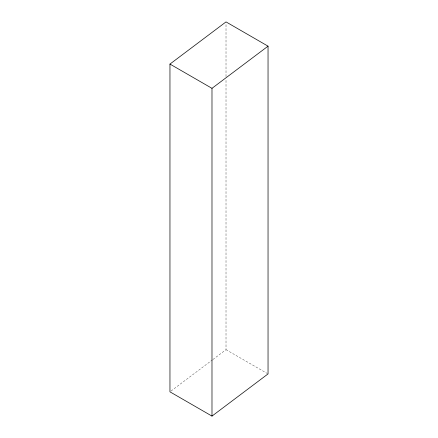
<?xml version="1.0" encoding="UTF-8"?>
<svg xmlns="http://www.w3.org/2000/svg" width="438" height="438" viewBox="0 0 438 438"><rect width="100%" height="100%" fill="white"/><g stroke="black" fill="none" stroke-linecap="round" stroke-linejoin="round"><path stroke-width="0.33" stroke-dasharray="2.19 1.64" d="M212.95 359.494L226.013 349.666L226.013 79.377M226.013 76.639L226.013 23.269M171.05 391.019L212.408 359.899M226.013 349.666L267.443 373.587"/><path stroke-width="0.66" d="M169.96 64.074L169.96 391.835L211.987 416.1L268.04 373.926L268.04 46.165L226.013 21.9L169.96 64.074L211.987 88.334L211.987 416.1M211.987 88.334L268.04 46.165"/></g></svg>
